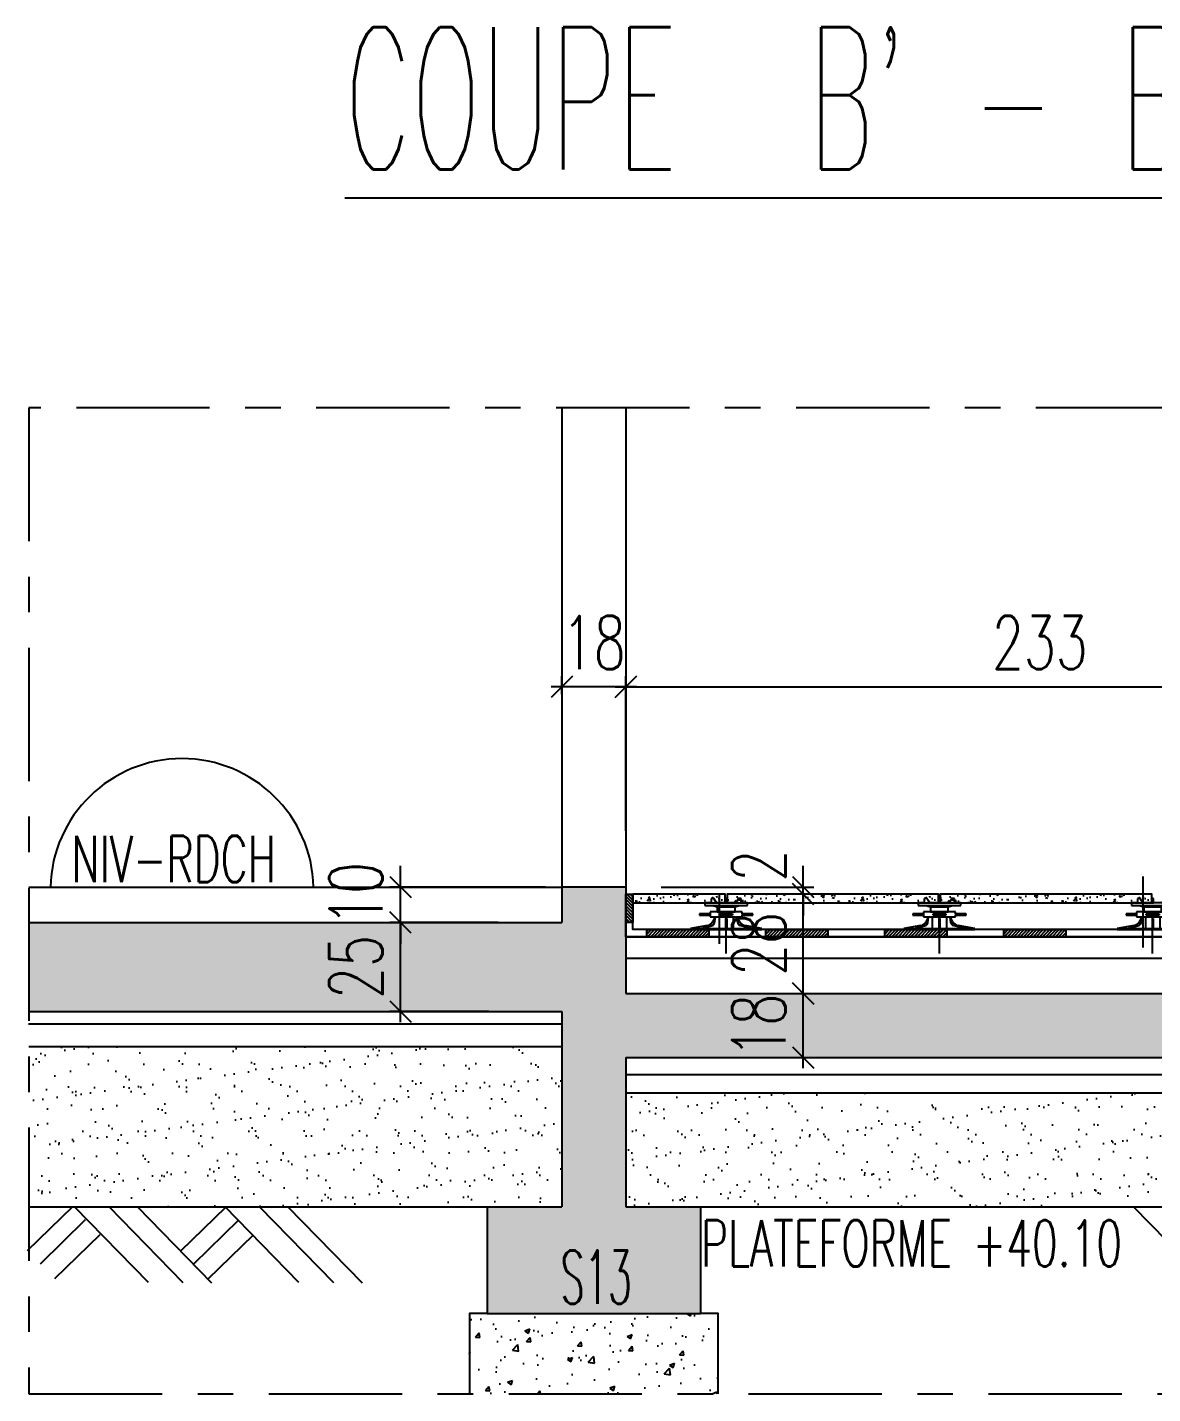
# Model space of a CAD drawing. Extents: x 308 to 787, y -199 to -146.
# Drawn here: x 389.139 to 392.305, y -188.7 to -184.856 of the extents above; entities that cross this region are included whole.
import ezdxf

# ---------------------------------------------------------------- set-up
doc = ezdxf.new("R2010")
doc.units = 0
doc.header["$LTSCALE"] = 0.5
doc.header["$MEASUREMENT"] = 0
doc.linetypes.add('ACAD_ISO10W100', pattern=[18, 12, -3, 0, -3])
doc.linetypes.add('AXES2', pattern=[1.125, 0.75, -0.125, 0.125, -0.125])
doc.layers.get('0').update_dxf_attribs({"linetype": 'CONTINUOUS'})
doc.layers.get('DEFPOINTS').update_dxf_attribs({"linetype": 'CONTINUOUS'})
for name, color, linetype in [('1-AJSA-Equipement', 233, 'CONTINUOUS'), ('1_AJSA_Equipement', 233, 'CONTINUOUS'), ('AXES', 6, 'AXES2'), ('COTATION', 7, 'CONTINUOUS'), ('HABILLAGE', 7, 'CONTINUOUS'), ('MURS', 3, 'CONTINUOUS'), ('POCHAGE', 254, 'CONTINUOUS'), ('REPERE-POUT', 4, 'CONTINUOUS'), ('REPERE-SEM', 4, 'CONTINUOUS')]:
    doc.layers.add(name, color=color, linetype=linetype)
doc.styles.add('ROMANS8', font='romans.shx', dxfattribs={"width": 0.7})
doc.styles.get("Standard").update_dxf_attribs({"font": 'txt.shx'})
doc.linetypes.add('ISOLATION', pattern='A,0.0001,-0.1,[134,ltypeshp.shx,S=0.1,R=0,X=-0.1,Y=0],-0.2,[134,ltypeshp.shx,S=0.1,R=180,X=0.1,Y=0],-0.1', length=0.4001)
doc.dimstyles.new('COT50 cm', dxfattribs={"dimtxt": 0.15, "dimasz": 0.06, "dimexe": 0.03, "dimexo": 0.1, "dimgap": 0.05, "dimtad": 1, "dimdec": 0, "dimlfac": 100, "dimzin": 0, "dimdsep": 46, "dimtxsty": 'ROMANS8', "dimblk1": 'OBLIQUE', "dimblk2": 'OBLIQUE', "dimsah": 1, "dimcen": 0.03, "dimdle": 0.03, "dimclrt": 1, "dimadec": 0, "dimazin": 0, "dimtfac": 1, "dimtdec": 0, "dimtmove": 0, "dimatfit": 3, "dimfxl": 0, "dimtolj": 1, "dimtzin": 0, "dimlwd": -1, "dimlwe": -1, "dimarcsym": 0})
pattern_1 = [(37.5, (0, 0), (-0.003149668, 0.096341188), [0, -0.076, 0, -0.085, 0, -0.08125]), (7.5, (0, 0), (0.088488835, 0.141107303), [0, -0.041, 0, -0.0685, 0, -0.02625]), (327.5, (-0.0615, 0), (0.155707093, 0.000282953), [0, -0.025, 0, -0.09, 0, -0.1175]), (317.5, (-0.0615, 0), (0.15030633, 0.04388378), [0, -0.0125, 0, -0.059, 0, -0.0675])]

# ---------------------------------------------------------------- blocks, each defined once
blk = doc.blocks.new('Plot B')
for p, q in [((-0.035, -0.0375), (-0.0426, -0.0375)), ((-0.0426, -0.0375), (-0.0426, -0.05)), ((-0.0272, -0.05), (-0.035, -0.0375)), ((0.0025, -0.0375), (-0.0025, -0.0375)), ((-0.0025, -0.0375), (-0.0025, -0.05)), ((0.0025, -0.05), (0.0025, -0.0375)), ((0.035, -0.0375), (0.0272, -0.05)), ((0.0426, -0.0375), (0.035, -0.0375)), ((0.0426, -0.05), (0.0426, -0.0375)), ((-0.0426, -0.05), (-0.06, -0.05)), ((-0.06, -0.05), (-0.06, -0.0575)), ((-0.06, -0.0575), (-0.0379, -0.0575)), ((0.045, -0.075), (-0.045, -0.075)), ((-0.045, -0.075), (-0.045, -0.0804)), ((-0.0426, -0.05), (-0.0272, -0.05)), ((-0.0379, -0.0575), (-0.025, -0.0607)), ((-0.0379, -0.0575), (0.0379, -0.0575)), ((-0.0025, -0.05), (-0.0272, -0.05)), ((-0.025, -0.0607), (-0.025, -0.075)), ((-0.025, -0.0607), (0.025, -0.0607)), ((-0.025, -0.075), (0.025, -0.075)), ((-0.0025, -0.05), (0.0025, -0.05)), ((0.0272, -0.05), (0.0025, -0.05)), ((0.025, -0.0607), (0.0379, -0.0575)), ((0.025, -0.075), (0.025, -0.0607)), ((0.0272, -0.05), (0.0426, -0.05)), ((0.0379, -0.0575), (0.06, -0.0575)), ((0.06, -0.05), (0.0426, -0.05)), ((0.045, -0.0804), (0.045, -0.075)), ((0.06, -0.0575), (0.06, -0.05)), ((-0.0524, -0.1136), (-0.1, -0.122)), ((-0.045, -0.0804), (-0.075, -0.0804)), ((-0.075, -0.0804), (-0.075, -0.0839)), ((-0.075, -0.0839), (-0.045, -0.0839)), ((-0.0703, -0.122), (-0.0398, -0.1127)), ((-0.0668, -0.122), (-0.0395, -0.1136)), ((-0.045, -0.0804), (-0.045, -0.0839)), ((-0.045, -0.0839), (-0.045, -0.0889)), ((-0.045, -0.0889), (-0.0314, -0.0889)), ((-0.0314, -0.0898), (-0.0381, -0.103)), ((-0.0335, -0.1053), (-0.0314, -0.0898)), ((-0.0325, -0.1054), (-0.0304, -0.0898)), ((-0.0314, -0.0889), (-0.0314, -0.0898)), ((-0.0314, -0.0889), (0.0314, -0.0889)), ((-0.0304, -0.0898), (-0.0304, -0.0889)), ((-0.0201, -0.0889), (-0.0201, -0.122)), ((-0.018, -0.0804), (0.018, -0.0804)), ((-0.018, -0.0839), (-0.018, -0.0804)), ((0.018, -0.0839), (-0.018, -0.0839)), ((-0.0015, -0.0939), (-0.0015, -0.122)), ((-0.0015, -0.0939), (0.0015, -0.0939)), ((0.0015, -0.0939), (0.0015, -0.122)), ((0.018, -0.0804), (0.018, -0.0839)), ((0.0201, -0.0889), (0.0201, -0.122)), ((0.0304, -0.0898), (0.0304, -0.0889)), ((0.0325, -0.1054), (0.0304, -0.0898)), ((0.0314, -0.0898), (0.0314, -0.0889)), ((0.0314, -0.0889), (0.045, -0.0889)), ((0.0381, -0.103), (0.0314, -0.0898)), ((0.0335, -0.1053), (0.0314, -0.0898)), ((0.0668, -0.122), (0.0395, -0.1136)), ((0.0703, -0.122), (0.0398, -0.1127)), ((0.075, -0.0804), (0.045, -0.0804)), ((0.045, -0.0804), (0.045, -0.0839)), ((0.045, -0.0889), (0.045, -0.0839)), ((0.045, -0.0839), (0.075, -0.0839)), ((0.1, -0.122), (0.0524, -0.1136)), ((0.075, -0.0839), (0.075, -0.0804)), ((-0.1, -0.122), (-0.1, -0.125)), ((-0.1, -0.122), (0.1, -0.122)), ((-0.1, -0.125), (0.1, -0.125)), ((0.1, -0.125), (0.1, -0.122))]:
    blk.add_line(p, q)
at = {"color": 251, "linetype": 'ACAD_ISO10W100', "ltscale": 0.005}
blk.add_line((0, -0.1919), (0, -0.0074), dxfattribs=at)
for centre, radius, start, end in [((-0.0559, -0.0939), 0.02, 280, 333), ((-0.0424, -0.1041), 0.009, 287, 352.2319), ((-0.0424, -0.1041), 0.01, 287, 352.2319), ((0.0424, -0.1041), 0.01, 187.7681, 253), ((0.0424, -0.1041), 0.009, 187.7681, 253), ((0.0559, -0.0939), 0.02, 207, 260)]:
    blk.add_arc(centre, radius, start, end)
blk = doc.blocks.new('_Oblique')
at = {"layer": 'COTATION', "color": 0, "lineweight": -2}
blk.add_line((-0.5, -0.5), (0.5, 0.5), dxfattribs=at)
blk = doc.blocks.new('*D1498')
at = {"layer": 'COTATION', "color": 0, "transparency": 16777216}
for p, q in [((390.8228, -187.1165), (390.8228, -186.6815)), ((393.1527, -187.0907), (393.1527, -186.6815)), ((390.7928, -186.7115), (393.1827, -186.7115))]:
    blk.add_line(p, q, dxfattribs=at)
at = {"layer": 'DEFPOINTS', "color": 0, "transparency": 16777216}
for p in [(393.1527, -186.7115), (393.1527, -187.1907), (390.8228, -187.2165)]:
    blk.add_point(p, dxfattribs=at)
at = {"layer": 'COTATION', "color": 0, "transparency": 16777216, "xscale": 0.06, "yscale": 0.06, "zscale": 0.06, "rotation": 180}
blk.add_blockref('_Oblique', (390.8228, -186.7115), dxfattribs=at)
at = {"layer": 'COTATION', "color": 0, "transparency": 16777216, "xscale": 0.06, "yscale": 0.06, "zscale": 0.06}
blk.add_blockref('_Oblique', (393.1527, -186.7115), dxfattribs=at)
at = {"layer": 'COTATION', "color": 1, "transparency": 16777216, "insert": (391.9877, -186.5865), "char_height": 0.15, "attachment_point": 5, "style": 'ROMANS8'}
blk.add_mtext('\\A1;233', dxfattribs=at)
blk = doc.blocks.new('*D1506')
at = {"layer": 'COTATION', "color": 0, "transparency": 16777216}
for p, q in [((390.1887, -187.6544), (390.1887, -187.3444)), ((390.4641, -187.3744), (390.1587, -187.3744)), ((390.4371, -187.6244), (390.1587, -187.6244))]:
    blk.add_line(p, q, dxfattribs=at)
at = {"layer": 'DEFPOINTS', "color": 0, "transparency": 16777216}
for p in [(390.1887, -187.3744), (390.5641, -187.3744), (390.5371, -187.6244)]:
    blk.add_point(p, dxfattribs=at)
at = {"layer": 'COTATION', "color": 0, "transparency": 16777216, "xscale": 0.06, "yscale": 0.06, "zscale": 0.06}
for p, rotation in [((390.1887, -187.3744), 90), ((390.1887, -187.6244), 270)]:
    blk.add_blockref('_Oblique', p, dxfattribs=dict(at, rotation=rotation))
at = {"layer": 'COTATION', "color": 1, "transparency": 16777216, "insert": (390.0637, -187.4994), "char_height": 0.15, "attachment_point": 5, "rotation": 90, "style": 'ROMANS8'}
blk.add_mtext('\\A1;25', dxfattribs=at)
blk = doc.blocks.new('*D1500')
at = {"layer": 'COTATION', "color": 0, "transparency": 16777216}
for p, q in [((390.1887, -187.2744), (390.1887, -187.2144)), ((390.597, -187.2744), (390.1587, -187.2744)), ((390.1887, -187.3744), (390.1887, -187.2744)), ((390.4641, -187.3744), (390.1587, -187.3744)), ((390.1887, -187.3744), (390.1887, -187.4344))]:
    blk.add_line(p, q, dxfattribs=at)
at = {"layer": 'DEFPOINTS', "color": 0, "transparency": 16777216}
for p in [(390.1887, -187.2744), (390.697, -187.2744), (390.5641, -187.3744)]:
    blk.add_point(p, dxfattribs=at)
at = {"layer": 'COTATION', "color": 0, "transparency": 16777216, "xscale": 0.06, "yscale": 0.06, "zscale": 0.06}
for p, rotation in [((390.1887, -187.2744), 270), ((390.1887, -187.3744), 90)]:
    blk.add_blockref('_Oblique', p, dxfattribs=dict(at, rotation=rotation))
at = {"layer": 'COTATION', "color": 1, "transparency": 16777216, "insert": (390.0637, -187.2944), "char_height": 0.15, "attachment_point": 5, "rotation": 90, "style": 'ROMANS8'}
blk.add_mtext('\\A1;10', dxfattribs=at)
blk = doc.blocks.new('*D1507')
at = {"layer": 'COTATION', "color": 0, "transparency": 16777216}
for p, q in [((391.3221, -187.7844), (391.3221, -187.5444)), ((391.3221, -187.5744), (391.3521, -187.5744)), ((391.3221, -187.7544), (391.3521, -187.7544))]:
    blk.add_line(p, q, dxfattribs=at)
at = {"layer": 'DEFPOINTS', "color": 0, "transparency": 16777216}
for p in [(391.2357, -187.5744), (391.3221, -187.5744), (391.2357, -187.7544)]:
    blk.add_point(p, dxfattribs=at)
at = {"layer": 'COTATION', "color": 0, "transparency": 16777216, "xscale": 0.06, "yscale": 0.06, "zscale": 0.06}
for p, rotation in [((391.3221, -187.5744), 90), ((391.3221, -187.7544), 270)]:
    blk.add_blockref('_Oblique', p, dxfattribs=dict(at, rotation=rotation))
at = {"layer": 'COTATION', "color": 1, "transparency": 16777216, "insert": (391.1971, -187.6644), "char_height": 0.15, "attachment_point": 5, "rotation": 90, "style": 'ROMANS8'}
blk.add_mtext('\\A1;18', dxfattribs=at)
blk = doc.blocks.new('*D1503')
at = {"layer": 'COTATION', "color": 0, "transparency": 16777216}
for p, q in [((391.3221, -187.6044), (391.3221, -187.2644)), ((391.3221, -187.2944), (391.2921, -187.2944)), ((391.3221, -187.5744), (391.3521, -187.5744))]:
    blk.add_line(p, q, dxfattribs=at)
at = {"layer": 'DEFPOINTS', "color": 0, "transparency": 16777216}
for p in [(391.3221, -187.2944), (391.3636, -187.2944), (391.2357, -187.5744)]:
    blk.add_point(p, dxfattribs=at)
at = {"layer": 'COTATION', "color": 0, "transparency": 16777216, "xscale": 0.06, "yscale": 0.06, "zscale": 0.06}
for p, rotation in [((391.3221, -187.2944), 90), ((391.3221, -187.5744), 270)]:
    blk.add_blockref('_Oblique', p, dxfattribs=dict(at, rotation=rotation))
at = {"layer": 'COTATION', "color": 1, "transparency": 16777216, "insert": (391.1971, -187.4344), "char_height": 0.15, "attachment_point": 5, "rotation": 90, "style": 'ROMANS8'}
blk.add_mtext('\\A1;28', dxfattribs=at)
blk = doc.blocks.new('*D1504')
at = {"layer": 'COTATION', "color": 0, "transparency": 16777216}
for p, q in [((391.3221, -187.2744), (391.3221, -187.2144)), ((390.9228, -187.2744), (391.3521, -187.2744)), ((391.3221, -187.2944), (391.3221, -187.2744)), ((391.3221, -187.2944), (391.2921, -187.2944)), ((391.3221, -187.2944), (391.3221, -187.3544))]:
    blk.add_line(p, q, dxfattribs=at)
at = {"layer": 'DEFPOINTS', "color": 0, "transparency": 16777216}
for p in [(390.8228, -187.2744), (391.3221, -187.2744), (391.3636, -187.2944)]:
    blk.add_point(p, dxfattribs=at)
at = {"layer": 'COTATION', "color": 0, "transparency": 16777216, "xscale": 0.06, "yscale": 0.06, "zscale": 0.06}
for p, rotation in [((391.3221, -187.2744), 270), ((391.3221, -187.2944), 90)]:
    blk.add_blockref('_Oblique', p, dxfattribs=dict(at, rotation=rotation))
at = {"layer": 'COTATION', "color": 1, "transparency": 16777216, "insert": (391.1971, -187.2144), "char_height": 0.15, "attachment_point": 5, "rotation": 90, "style": 'ROMANS8'}
blk.add_mtext('\\A1;2', dxfattribs=at)
blk = doc.blocks.new('*D1508')
at = {"layer": 'COTATION', "color": 0, "transparency": 16777216}
for p, q in [((390.6428, -186.7322), (390.6428, -186.6815)), ((390.8228, -187.1165), (390.8228, -186.6815)), ((390.8528, -186.7115), (390.6128, -186.7115))]:
    blk.add_line(p, q, dxfattribs=at)
at = {"layer": 'DEFPOINTS', "color": 0, "transparency": 16777216}
for p in [(390.6428, -186.7115), (390.6428, -186.8322), (390.8228, -187.2165)]:
    blk.add_point(p, dxfattribs=at)
at = {"layer": 'COTATION', "color": 0, "transparency": 16777216, "xscale": 0.06, "yscale": 0.06, "zscale": 0.06, "rotation": 180}
blk.add_blockref('_Oblique', (390.6428, -186.7115), dxfattribs=at)
at = {"layer": 'COTATION', "color": 0, "transparency": 16777216, "xscale": 0.06, "yscale": 0.06, "zscale": 0.06}
blk.add_blockref('_Oblique', (390.8228, -186.7115), dxfattribs=at)
at = {"layer": 'COTATION', "color": 1, "transparency": 16777216, "insert": (390.7328, -186.5865), "char_height": 0.15, "attachment_point": 5, "style": 'ROMANS8'}
blk.add_mtext('\\A1;18', dxfattribs=at)

msp = doc.modelspace()

# ---------------------------------------------------------------- hatches: boundary and pattern name
h = msp.add_hatch()
h.set_pattern_fill('AR-CONC', color=251, scale=0.0003, style=0)
h.set_pattern_definition([(50, (-584.492204, -5181.130026), (0.0546554007, -0.00478172566), [0.005715, -0.062865]), (355, (-584.492204, -5181.130026), (-0.0105730264, 0.0573170536), [0.004572, -0.05029217525]), (100.4514447, (-584.48765, -5181.130425), (0.0440823741, 0.0525353256), [0.00485700264, -0.0534270734]), (46.1842, (-584.492204, -5181.114786), (0.0813237123, -0.0126126984), [0.0085725, -0.0942975]), (96.6355576, (-584.48543, -5181.11584), (0.0712212402, 0.0742278374), [0.007285507, -0.0801406824]), (351.1841512, (-584.4922, -5181.11479), (0.0712212402, 0.0742278374), [0.0068579901, -0.0754379196]), (21, (-584.484584, -5181.118596), (0.0454843174, -0.03067955946), [0.005715, -0.062865]), (326, (-584.484584, -5181.118596), (0.0185406085, 0.05525638984), [0.004572, -0.050292]), (71.451445, (-584.480793, -5181.121153), (0.0640249258, 0.02457683067), [0.00485700264, -0.0534269813]), (37.5, (-584.492204, -5181.130026), (0.000926580975, 0.02536651166), [0, -0.0496824, 0, -0.051054, 0, -0.0504825]), (7.5, (-584.492204, -5181.130026), (0.02004589875, 0.03005417245), [0, -0.0291084, 0, -0.0485394, 0, -0.0192405]), (327.5, (-584.509196, -5181.130026), (0.04067717855, -0.0017186232), [0, -0.01905, 0, -0.059436, 0, -0.078867]), (317.5, (-584.516816, -5181.130026), (0.04443875442, 0.0076279473), [0, -0.024765, 0, -0.0394716, 0, -0.056007])])
h.paths.add_polyline_path([(390.8428, -187.3194), (391.1027, -187.3194), (391.1027, -187.2944), (390.8428, -187.2944)])
h = msp.add_hatch()
h.set_pattern_fill('AR-CONC', color=251, scale=0.0003, style=0)
h.set_pattern_definition([(50, (-583.892204, -5181.130026), (0.0546554007, -0.00478172566), [0.005715, -0.062865]), (355, (-583.892204, -5181.130026), (-0.0105730264, 0.0573170536), [0.004572, -0.05029217525]), (100.4514447, (-583.88765, -5181.130425), (0.0440823741, 0.0525353256), [0.00485700264, -0.0534270734]), (46.1842, (-583.892204, -5181.114786), (0.0813237123, -0.0126126984), [0.0085725, -0.0942975]), (96.6355576, (-583.88543, -5181.11584), (0.0712212402, 0.0742278374), [0.007285507, -0.0801406824]), (351.1841512, (-583.8922, -5181.11479), (0.0712212402, 0.0742278374), [0.0068579901, -0.0754379196]), (21, (-583.884584, -5181.118596), (0.0454843174, -0.03067955946), [0.005715, -0.062865]), (326, (-583.884584, -5181.118596), (0.0185406085, 0.05525638984), [0.004572, -0.050292]), (71.451445, (-583.880793, -5181.121153), (0.0640249258, 0.02457683067), [0.00485700264, -0.0534269813]), (37.5, (-583.892204, -5181.130026), (0.000926580975, 0.02536651166), [0, -0.0496824, 0, -0.051054, 0, -0.0504825]), (7.5, (-583.892204, -5181.130026), (0.02004589875, 0.03005417245), [0, -0.0291084, 0, -0.0485394, 0, -0.0192405]), (327.5, (-583.909196, -5181.130026), (0.04067717855, -0.0017186232), [0, -0.01905, 0, -0.059436, 0, -0.078867]), (317.5, (-583.916816, -5181.130026), (0.04443875442, 0.0076279473), [0, -0.024765, 0, -0.0394716, 0, -0.056007])])
h.paths.add_polyline_path([(391.1077, -187.3194), (391.7027, -187.3194), (391.7027, -187.2944), (391.1077, -187.2944)])
h = msp.add_hatch()
h.set_pattern_fill('AR-CONC', color=251, scale=0.0003, style=0)
h.set_pattern_definition([(50, (-583.292204, -5181.130026), (0.0546554007, -0.00478172566), [0.005715, -0.062865]), (355, (-583.292204, -5181.130026), (-0.0105730264, 0.0573170536), [0.004572, -0.05029217525]), (100.4514447, (-583.28765, -5181.130425), (0.0440823741, 0.0525353256), [0.00485700264, -0.0534270734]), (46.1842, (-583.292204, -5181.114786), (0.0813237123, -0.0126126984), [0.0085725, -0.0942975]), (96.6355576, (-583.28543, -5181.11584), (0.0712212402, 0.0742278374), [0.007285507, -0.0801406824]), (351.1841512, (-583.2922, -5181.11479), (0.0712212402, 0.0742278374), [0.0068579901, -0.0754379196]), (21, (-583.284584, -5181.118596), (0.0454843174, -0.03067955946), [0.005715, -0.062865]), (326, (-583.284584, -5181.118596), (0.0185406085, 0.05525638984), [0.004572, -0.050292]), (71.451445, (-583.280793, -5181.121153), (0.0640249258, 0.02457683067), [0.00485700264, -0.0534269813]), (37.5, (-583.292204, -5181.130026), (0.000926580975, 0.02536651166), [0, -0.0496824, 0, -0.051054, 0, -0.0504825]), (7.5, (-583.292204, -5181.130026), (0.02004589875, 0.03005417245), [0, -0.0291084, 0, -0.0485394, 0, -0.0192405]), (327.5, (-583.309196, -5181.130026), (0.04067717855, -0.0017186232), [0, -0.01905, 0, -0.059436, 0, -0.078867]), (317.5, (-583.316816, -5181.130026), (0.04443875442, 0.0076279473), [0, -0.024765, 0, -0.0394716, 0, -0.056007])])
h.paths.add_polyline_path([(391.7077, -187.3194), (392.3027, -187.3194), (392.3027, -187.2944), (391.7077, -187.2944)])
at = {"layer": '1-AJSA-Equipement'}
h = msp.add_hatch(dxfattribs=at)
h.set_pattern_fill('ANSI31', color=256, scale=0.002, angle=-90)
h.set_pattern_definition([(315, (-4602.72282, 786.449387), (0.0044901280605, 0.0044901280605), [])])
h.paths.add_polyline_path([(390.8228, -187.3744), (390.8228, -187.2944), (390.8428, -187.2944), (390.8428, -187.3744)])
h = msp.add_hatch(dxfattribs=at)
h.set_pattern_fill('ANSI31', color=256, scale=0.002)
h.set_pattern_definition([(45, (-582.8115886, -5180.960026), (-0.0044901280605, 0.0044901280605), [])])
h.paths.add_polyline_path([(391.0568, -187.4144), (390.8822, -187.4144), (390.8822, -187.3944), (391.0568, -187.3944)])
h = msp.add_hatch(dxfattribs=at)
h.set_pattern_fill('ANSI31', color=256, scale=0.002)
h.set_pattern_definition([(45, (-582.477008, -5180.960026), (-0.0044901280605, 0.0044901280605), [])])
h.paths.add_polyline_path([(391.3914, -187.4144), (391.2168, -187.4144), (391.2168, -187.3944), (391.3914, -187.3944)])
h = msp.add_hatch(dxfattribs=at)
h.set_pattern_fill('ANSI31', color=256, scale=0.002)
h.set_pattern_definition([(45, (-582.1424276, -5180.960026), (-0.0044901280605, 0.0044901280605), [])])
h.paths.add_polyline_path([(391.726, -187.4144), (391.5514, -187.4144), (391.5514, -187.3944), (391.726, -187.3944)])
h = msp.add_hatch(dxfattribs=at)
h.set_pattern_fill('ANSI31', color=256, scale=0.002)
h.set_pattern_definition([(45, (-581.807847, -5180.960026), (-0.0044901280605, 0.0044901280605), [])])
h.paths.add_polyline_path([(392.0606, -187.4144), (391.886, -187.4144), (391.886, -187.3944), (392.0606, -187.3944)])
at = {"layer": 'HABILLAGE'}
h = msp.add_hatch(dxfattribs=at)
h.set_pattern_fill('AR-SAND', color=256, scale=0.05, style=0)
h.set_pattern_definition(pattern_1)
h.paths.add_polyline_path([(390.6428, -187.7242), (389.1434, -187.7244), (389.1434, -188.1744), (390.6428, -188.1744)])
h = msp.add_hatch(dxfattribs=at)
h.set_pattern_fill('AR-SAND', color=256, scale=0.05, style=0)
h.set_pattern_definition(pattern_1)
h.paths.add_polyline_path([(393.1527, -187.8541), (390.8228, -187.8544), (390.8228, -188.1744), (392.5751, -188.1744), (392.5772, -188.1724), (392.5791, -188.1744), (393.1527, -188.1744)])
h = msp.add_hatch(dxfattribs=at)
h.set_pattern_fill('AR-CONC', color=256, scale=0.02, style=0)
h.set_pattern_definition([(50, (-27.2717, -56.68023), (0.143452037, -0.012550427), [0.015, -0.165]), (355, (-27.2717, -56.68023), (-0.027750267, 0.150438427), [0.012, -0.132]), (100.451444, (-27.25974, -56.68127), (0.11570177, 0.137888), [0.01274804, -0.14022842]), (46.1842, (-27.2717, -56.64023), (0.213448266, -0.033103856), [0.0225, -0.2475]), (96.635635, (-27.2539, -56.64299), (0.18693239, 0.19482372), [0.01912207, -0.21034275]), (351.184164, (-27.2717, -56.64023), (0.18693239, 0.19482372), [0.018, -0.198]), (21, (-27.2517, -56.65023), (0.11938141, -0.080523778), [0.015, -0.165]), (326, (-27.2517, -56.65023), (0.048663066, 0.14503001), [0.012, -0.132]), (71.451445, (-27.24175, -56.65694), (0.168044475, 0.06450623), [0.01274804, -0.14022842]), (37.5, (-27.271696, -56.68023), (0.002431971, 0.066578771), [0, -0.1304, 0, -0.134, 0, -0.1325]), (7.5, (-27.271696, -56.68023), (0.052613907, 0.078882342), [0, -0.0764, 0, -0.1274, 0, -0.0505]), (327.5, (-27.316296, -56.68023), (0.106764487, -0.0045109743), [0, -0.05, 0, -0.156, 0, -0.207]), (317.5, (-27.3363, -56.68023), (0.116637234, 0.020020996), [0, -0.065, 0, -0.1036, 0, -0.147])])
h.paths.add_polyline_path([(390.3828, -188.6999), (391.0828, -188.6999), (391.0828, -188.4745), (391.0328, -188.4744), (390.4328, -188.4744), (390.3828, -188.4744)])
at = {"layer": 'POCHAGE'}
h = msp.add_hatch(color=256, dxfattribs=at)
h.paths.add_polyline_path([(393.3327, -187.2944), (393.1527, -187.2944), (393.1527, -187.3744), (393.1527, -187.4144), (393.1527, -187.5744), (390.8228, -187.5744), (390.8228, -187.2744), (390.6428, -187.2744), (390.6428, -187.3744), (389.1434, -187.3744), (389.1434, -187.6244), (390.6428, -187.6244), (390.6428, -188.1744), (390.4328, -188.1744), (390.4328, -188.4744), (391.0328, -188.4744), (391.0328, -188.1744), (390.8228, -188.1744), (390.8228, -188.1744), (390.8228, -187.7544), (393.1527, -187.7544), (393.1527, -188.1744), (392.9927, -188.1744), (392.9927, -188.4744), (393.4927, -188.4744), (393.4927, -188.1744), (393.3327, -188.1744)])
h.paths.add_polyline_path([(390.1762, -187.6219), (390.1762, -187.3769), (389.9512, -187.3769), (389.9512, -187.6219)], flags=24)
h.paths.add_polyline_path([(391.3096, -187.7794), (391.3096, -187.5494), (391.0846, -187.5494), (391.0846, -187.7794)], flags=25)
h.paths.add_polyline_path([(393.0765, -188.4845), (393.3331, -188.4845), (393.3331, -188.2595), (393.0765, -188.2595)], flags=9)
h.paths.add_polyline_path([(390.602, -188.4845), (390.8586, -188.4845), (390.8586, -188.2595), (390.602, -188.2595)], flags=9)

# ---------------------------------------------------------------- linework, layer by layer
at = {"color": 13}
msp.add_line((392.2776, -187.2444), (392.2776, -187.4444), dxfattribs=at)
msp.add_line((391.0866, -187.4344), (391.0866, -187.2944))
at = {"layer": '1-AJSA-Equipement'}
msp.add_line((390.8228, -187.4144), (393.1527, -187.4144), dxfattribs=at)
for points in [[(393.1527, -187.4144), (390.8228, -187.4144), (390.8228, -187.2944), (390.8428, -187.2944)], [(393.1527, -187.3944), (390.8428, -187.3944), (390.8428, -187.2944)]]:
    msp.add_lwpolyline(points, dxfattribs=at)
for points in [[(390.8228, -187.3744), (390.8228, -187.2944), (390.8428, -187.2944), (390.8428, -187.3744)], [(390.8228, -187.3744), (390.8228, -187.2944), (390.8428, -187.2944), (390.8428, -187.3744)], [(391.0568, -187.4144), (390.8822, -187.4144), (390.8822, -187.3944), (391.0568, -187.3944)], [(391.0568, -187.4144), (390.8822, -187.4144), (390.8822, -187.3944), (391.0568, -187.3944)], [(391.3914, -187.4144), (391.2168, -187.4144), (391.2168, -187.3944), (391.3914, -187.3944)], [(391.3914, -187.4144), (391.2168, -187.4144), (391.2168, -187.3944), (391.3914, -187.3944)], [(391.726, -187.4144), (391.5514, -187.4144), (391.5514, -187.3944), (391.726, -187.3944)], [(391.726, -187.4144), (391.5514, -187.4144), (391.5514, -187.3944), (391.726, -187.3944)], [(392.0606, -187.4144), (391.886, -187.4144), (391.886, -187.3944), (392.0606, -187.3944)], [(392.0606, -187.4144), (391.886, -187.4144), (391.886, -187.3944), (392.0606, -187.3944)]]:
    msp.add_lwpolyline(points, close=True, dxfattribs=at)
at = {"layer": '1-AJSA-Equipement', "color": 8}
for points in [[(390.8428, -187.3194), (391.1027, -187.3194), (391.1027, -187.2944), (390.8428, -187.2944)], [(390.8428, -187.3194), (391.1027, -187.3194), (391.1027, -187.2944), (390.8428, -187.2944)], [(391.1077, -187.3194), (391.7027, -187.3194), (391.7027, -187.2944), (391.1077, -187.2944)], [(391.1077, -187.3194), (391.7027, -187.3194), (391.7027, -187.2944), (391.1077, -187.2944)], [(391.7077, -187.3194), (392.3027, -187.3194), (392.3027, -187.2944), (391.7077, -187.2944)], [(391.7077, -187.3194), (392.3027, -187.3194), (392.3027, -187.2944), (391.7077, -187.2944)]]:
    msp.add_lwpolyline(points, close=True, dxfattribs=at)
at = {"layer": 'AXES', "color": 6}
msp.add_lwpolyline([(389.1434, -188.6999), (394.3769, -188.6999), (394.3769, -185.9263), (389.1434, -185.9263)], close=True, dxfattribs=at)
at = {"layer": 'COTATION', "color": 1, "linetype": 'ByBlock'}
for p, q in [((389.1434, -188.1744), (390.6428, -188.1744)), ((390.8228, -188.1744), (393.1527, -188.1744))]:
    msp.add_line(p, q, dxfattribs=at)
for points in [[(390.6428, -187.7242), (389.1434, -187.7244)], [(393.1527, -187.8541), (390.8228, -187.8544)]]:
    msp.add_lwpolyline(points, dxfattribs=at)
at = {"layer": 'COTATION'}
msp.add_arc((389.5742, -187.2835), 0.3703, 1.4073, 178.5927, dxfattribs=at)
at = {"layer": 'HABILLAGE', "ltscale": 2}
for p, q in [((390.6428, -185.9263), (390.6428, -187.2744)), ((390.8228, -185.9263), (390.8228, -187.2744)), ((389.1434, -187.2744), (390.6428, -187.2744))]:
    msp.add_line(p, q, dxfattribs=at)
at = {"layer": 'HABILLAGE'}
for p, q in [((389.2659, -188.1744), (389.139, -188.2985)), ((389.4798, -188.3869), (389.272, -188.1744)), ((389.5779, -188.388), (389.369, -188.1744)), ((389.6585, -188.3889), (389.4488, -188.1744)), ((389.6973, -188.1753), (389.5704, -188.2994)), ((389.9033, -188.3869), (389.6955, -188.1744)), ((390.0014, -188.388), (389.7926, -188.1744)), ((390.0821, -188.3889), (389.8723, -188.1744)), ((392.4552, -188.3832), (392.2511, -188.1744)), ((389.3016, -188.2112), (389.1748, -188.3351)), ((389.7329, -188.212), (389.6062, -188.336)), ((389.3427, -188.2532), (389.2159, -188.3772)), ((389.7741, -188.2541), (389.6473, -188.378))]:
    msp.add_line(p, q, dxfattribs=at)
at = {"layer": 'HABILLAGE', "linetype": 'ISOLATION', "ltscale": 0.15}
for points in [[(390.8228, -187.4744), (393.1527, -187.4744)], [(389.1425, -187.6594), (390.6428, -187.6594)], [(390.8228, -187.8019), (393.1527, -187.8019)]]:
    msp.add_lwpolyline(points, dxfattribs=at)
at = {"layer": 'HABILLAGE'}
for points in [[(390.4328, -188.4744), (390.3828, -188.4744), (390.3828, -188.6999)], [(391.0828, -188.6999), (391.0828, -188.4745), (391.0328, -188.4744)]]:
    msp.add_lwpolyline(points, dxfattribs=at)
at = {"layer": 'MURS'}
for p, q in [((390.8228, -187.2744), (390.6428, -187.2744)), ((390.6428, -187.2744), (390.6428, -187.3744)), ((390.8228, -187.2744), (390.8228, -187.5744)), ((389.1434, -187.3744), (390.6428, -187.3744)), ((390.8228, -187.5744), (393.1527, -187.5744)), ((389.1434, -187.6244), (390.6428, -187.6244)), ((390.6428, -187.6244), (390.6428, -188.1744)), ((390.8228, -187.7544), (393.1527, -187.7544)), ((390.8228, -187.7544), (390.8228, -188.1744)), ((390.4328, -188.1744), (390.6428, -188.1744)), ((390.4328, -188.1744), (390.4328, -188.4744)), ((390.8228, -188.1744), (391.0328, -188.1744)), ((391.0328, -188.1744), (391.0328, -188.4744)), ((390.4328, -188.4744), (391.0328, -188.4744))]:
    msp.add_line(p, q, dxfattribs=at)

# ---------------------------------------------------------------- block references
at = {"layer": '1_AJSA_Equipement'}
for p in [(391.1052, -187.2694), (391.7052, -187.2694), (392.3052, -187.2694)]:
    msp.add_blockref('Plot B', p, dxfattribs=at)

# ---------------------------------------------------------------- texts
at = {"layer": 'HABILLAGE', "color": 1, "style": 'ROMANS8', "width": 0.65}
for s, p in [('NIV-RDCH', (389.2626, -187.2604)), ('PLATEFORME +40.10', (391.0348, -188.3419))]:
    msp.add_text(s, height=0.13, dxfattribs=at).set_placement(p)
at = {"layer": 'REPERE-POUT', "width": 0.519}
msp.add_text('S13', height=0.15, dxfattribs=at).set_placement((390.6395, -188.447))
at = {"layer": 'REPERE-SEM', "color": 4, "width": 0.519}
msp.add_text(" %%UCOUPE  B' - B' ", height=0.4, dxfattribs=at).set_placement((389.8472, -185.2557))

# ---------------------------------------------------------------- dimensions: what is measured, and where the dimension line sits
at = {"layer": 'COTATION'}
dim = msp.add_linear_dim(base=(390.6428, -186.7115), p1=(390.8228, -187.2165), p2=(390.6428, -186.8322), dimstyle='COT50 cm', override={"dimtmove": 1}, dxfattribs=at)
dim.commit()
dim.dimension.update_dxf_attribs({"geometry": '*D1508', "text_midpoint": (390.7328, -186.7115), "dimtype": 160})
dim = msp.add_linear_dim(base=(393.1527, -186.7115), p1=(390.8228, -187.2165), p2=(393.1527, -187.1907), dimstyle='COT50 cm', override={"dimtmove": 1}, dxfattribs=at)
dim.commit()
dim.dimension.update_dxf_attribs({"geometry": '*D1498', "text_midpoint": (391.9877, -186.5865)})
for base, p1, p2, picture, middle in [((391.3221, -187.2744), (391.3636, -187.2944), (390.8228, -187.2744), '*D1504', (391.3221, -187.2144)), ((390.1887, -187.2744), (390.5641, -187.3744), (390.697, -187.2744), '*D1500', (390.1887, -187.2944))]:
    dim = msp.add_linear_dim(base=base, p1=p1, p2=p2, angle=90, dimstyle='COT50 cm', override={"dimtmove": 1}, dxfattribs=at)
    dim.commit()
    dim.dimension.update_dxf_attribs({"geometry": picture, "text_midpoint": middle, "dimtype": 160})
dim = msp.add_linear_dim(base=(391.3221, -187.2944), p1=(391.2357, -187.5744), p2=(391.3636, -187.2944), angle=90, dimstyle='COT50 cm', override={"dimtmove": 1}, dxfattribs=at)
dim.commit()
dim.dimension.update_dxf_attribs({"geometry": '*D1503', "text_midpoint": (391.1971, -187.4344)})
for base, p1, p2, picture, middle in [((390.1887, -187.3744), (390.5371, -187.6244), (390.5641, -187.3744), '*D1506', (390.1887, -187.4994)), ((391.3221, -187.5744), (391.2357, -187.7544), (391.2357, -187.5744), '*D1507', (391.3221, -187.6644))]:
    dim = msp.add_linear_dim(base=base, p1=p1, p2=p2, angle=90, dimstyle='COT50 cm', dxfattribs=at)
    dim.commit()
    dim.dimension.update_dxf_attribs({"geometry": picture, "text_midpoint": middle, "dimtype": 160})

doc.saveas('drawing.dxf')
